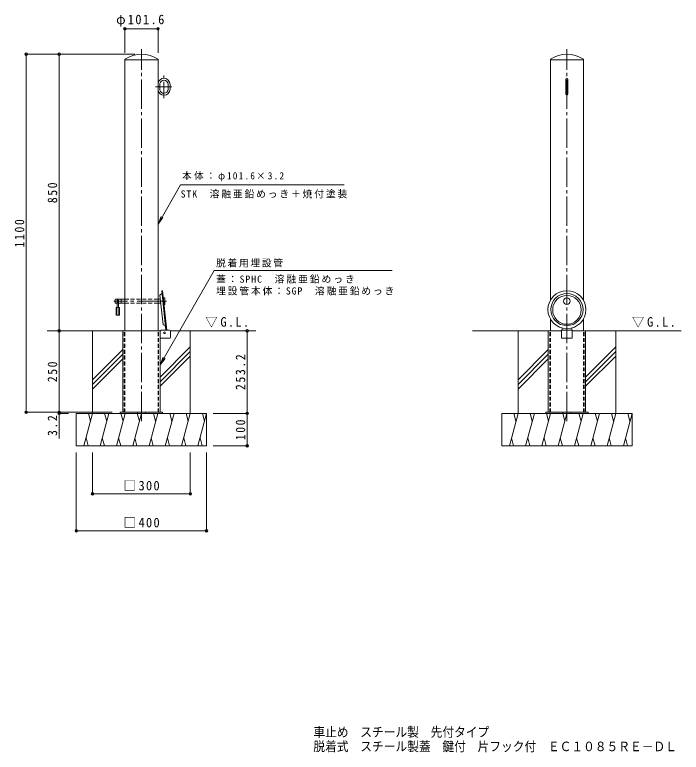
# Model space of a CAD drawing. Units: millimetres at full size, sheet at 1:10. Extents: x -1695 to 1828, y -1371 to 1082.
# Drawn here: x -1695 to 351, y -1371 to 895 of the extents above; entities that cross this region are included whole.
import ezdxf
from ezdxf.enums import TextEntityAlignment as Align

# ---------------------------------------------------------------- set-up
doc = ezdxf.new("R2010")
doc.units = ezdxf.units.MM
doc.header["$LTSCALE"] = 10
doc.header["$PDMODE"] = 32
doc.header["$PDSIZE"] = 8
for name, pattern in [('CHAIN1', [8, 5, -1, 1, -1]), ('CHAIN2', [12, 9, -1, 1, -1]), ('DASHED1', [1.8, 1.2, -0.6])]:
    doc.linetypes.add(name, pattern=pattern)
for name, color, linetype, lineweight in [('C-0', 7, 'CHAIN2', 9), ('C-1', 2, 'Continuous', 9), ('C-2', 3, 'Continuous', 9), ('C-3', 4, 'Continuous', 9), ('C-4', 7, 'Continuous', 9), ('C-5', 7, 'Continuous', 9), ('C-6', 6, 'Continuous', 5), ('C-A', 7, 'CHAIN1', 9)]:
    doc.layers.add(name, color=color, linetype=linetype, lineweight=lineweight)
doc.layers.add('F-5_F-5ﾚｲﾔ', color=2, linetype='Continuous')
doc.styles.add('ＭＳ ゴシック', font='')
doc.styles.get('ＭＳ ゴシック').set_extended_font_data('MS Gothic')

msp = doc.modelspace()

# ---------------------------------------------------------------- linework, layer by layer
at = {"layer": 'C-0'}
for p, q in [((-1306.34, -354.07), (-1306.34, 789.36)), ((0, -354.07), (0, 789.36)), ((-1229.6, 14.76), (-1391.6, 14.76))]:
    msp.add_line(p, q, dxfattribs=at)
at = {"layer": 'C-1', "color": 4}
for p, q in [((-1241.57, 47.08), (-1243.86, 46.84)), ((-1243.86, 46.84), (-1231.13, -74.22)), ((-1241.57, 47.08), (-1228.82, -74.22)), ((-1243.04, 39.08), (-1249.49, 33.48)), ((-15, -74.02), (-15, -67.33)), ((15, -74.02), (15, -67.33)), ((-1229.34, -69.27), (-1231.63, -69.51))]:
    msp.add_line(p, q, dxfattribs=at)
at = {"layer": 'C-1'}
for p, q in [((-1363.49, -326.52), (-1363.49, -76.52)), ((-1249.19, -326.52), (-1249.19, -76.52)), ((-1246.84, -76.52), (-1246.84, -74.22)), ((-1220.04, -74.22), (-1246.84, -74.22)), ((-1216.84, -96.05), (-1216.84, -77.42)), ((-16.3, -76.52), (-57.15, -76.52)), ((-57.15, -326.52), (-57.15, -76.52)), ((-16.3, -74.02), (-16.3, -99.02)), ((16.3, -76.52), (57.15, -76.52)), ((57.15, -326.52), (57.15, -76.52)), ((-1220.02, -99.22), (-1249.19, -99.22)), ((16.3, -99.02), (-16.3, -99.02)), ((-1371.34, -326.52), (-1371.34, -329.72)), ((-1241.34, -326.52), (-1371.34, -326.52)), ((-1318.84, -326.52), (-1318.84, -329.72)), ((-1293.84, -326.52), (-1293.84, -329.72)), ((-1241.34, -326.52), (-1241.34, -329.72)), ((-65, -326.52), (-65, -329.72)), ((65, -326.52), (-65, -326.52)), ((-12.5, -326.52), (-12.5, -329.72)), ((12.5, -326.52), (12.5, -329.72)), ((65, -326.52), (65, -329.72))]:
    msp.add_line(p, q, dxfattribs=at)
at = {"layer": 'C-1', "linetype": 'DASHED1'}
for p, q in [((-1358.99, -326.52), (-1358.99, -76.52)), ((-1253.69, -326.52), (-1253.69, -76.52)), ((-52.65, -326.52), (-52.65, -76.52)), ((52.65, -326.52), (52.65, -76.52))]:
    msp.add_line(p, q, dxfattribs=at)
at = {"layer": 'C-1', "color": 4}
msp.add_lwpolyline([(-1232.44, -61.75), (-1239.92, -57.61), (-1249.49, 33.48)], dxfattribs=at)
at = {"layer": 'C-1'}
for points in [[(-1363.49, -76.52), (-1249.19, -76.52), (-1246.84, -76.52)], [(-16.3, -74.02), (16.3, -74.02), (16.3, -99.02)]]:
    msp.add_lwpolyline(points, dxfattribs=at)
at = {"layer": 'C-1', "color": 4}
for centre, radius in [((0, 14.76), 10), ((-1235.84, -82.02), 2.75)]:
    msp.add_circle(centre, radius, dxfattribs=at)
at = {"layer": 'C-1'}
for centre, start, end in [((-1220.04, -77.42), 0, 90), ((-1220.04, -96.02), 270.47024, 359.52976)]:
    msp.add_arc(centre, 3.2, start, end, dxfattribs=at)
at = {"layer": 'C-1', "color": 4}
for centre, major_axis, ratio in [((0, -11.09), (58.5, 0), 0.994522), ((0, -11.09), (49.5, 0), 0.994522), ((0, -11.83), (0, 44.35), 0.986377)]:
    msp.add_ellipse(centre, major_axis=major_axis, ratio=ratio, dxfattribs=at)
at = {"layer": 'C-2'}
for p, q in [((-1357.14, 757.82), (-1357.14, -76.52)), ((-1357.14, 756.48), (-1255.54, 756.48)), ((-1255.54, 757.82), (-1255.54, -76.52)), ((-50.8, 757.82), (-50.8, 17.76)), ((-50.8, 756.48), (50.8, 756.48)), ((50.8, 757.82), (50.8, 17.76)), ((-1249.54, 673.98), (-1249.54, 683.82)), ((-1224.54, 666.16), (-1224.54, 680.79)), ((-1218.54, 666.16), (-1218.54, 680.79)), ((-2.84, 650.48), (-2.84, 696.48)), ((3.16, 650.48), (3.16, 696.48)), ((-1255.54, 673.98), (-1249.54, 673.98)), ((-1255.54, 672.98), (-1249.54, 672.98)), ((-1249.54, 672.98), (-1249.54, 663.13)), ((-1237.23, 653.48), (-1237.23, 653.49)), ((-50.8, -39.95), (-50.8, -76.52)), ((50.8, -39.95), (50.8, -76.52))]:
    msp.add_line(p, q, dxfattribs=at)
at = {"layer": 'C-2', "linetype": 'DASHED1'}
for p, q in [((-1357.14, -326.52), (-1357.14, -76.52)), ((-1255.54, -326.52), (-1255.54, -76.52)), ((-50.8, -326.52), (-50.8, -76.52)), ((50.8, -326.52), (50.8, -76.52))]:
    msp.add_line(p, q, dxfattribs=at)
at = {"layer": 'C-2'}
for centre, radius, start, end in [((-1306.34, 683.24), 90.24, 55.74055, 124.25945), ((0, 683.24), 90.24, 55.74055, 124.25945), ((-1237.23, 680.79), 18.68, 90, 168.64031), ((-1237.23, 680.79), 12.68, 90, 166.20197), ((-1237.23, 680.79), 18.68, 0, 90), ((-1237.23, 680.79), 12.68, 0, 90), ((0.16, 696.48), 3, 90, 180), ((0.16, 696.48), 3, 0, 90), ((-1237.23, 666.16), 18.68, 191.35969, 270), ((-1237.23, 666.16), 12.68, 193.79803, 270), ((-1237.23, 666.16), 12.68, 270, 0), ((-1237.23, 666.16), 18.68, 270, 0), ((0.16, 650.48), 3, 180, 270), ((0.16, 650.48), 3, 270, 0)]:
    msp.add_arc(centre, radius, start, end, dxfattribs=at)
at = {"layer": 'C-3'}
for p, q in [((-1236.1, 24.76), (-1239.22, 24.76)), ((-1234.6, 23.26), (-1234.6, 6.26)), ((-1386.6, 9.76), (-1386.6, 19.76)), ((-1385.6, 20.76), (-1357.14, 20.76)), ((-1385.6, 8.76), (-1381.35, 8.76)), ((-1357.14, 8.76), (-1376.85, 8.76)), ((-1368.6, 20.76), (-1368.6, 8.76)), ((-1255.54, 20.76), (-1248.15, 20.76)), ((-1255.54, 8.76), (-1246.89, 8.76)), ((-1236.1, 4.76), (-1237.12, 4.76))]:
    msp.add_line(p, q, dxfattribs=at)
at = {"layer": 'C-3', "color": 6, "linetype": 'CHAIN1', "lineweight": 5}
for p, q in [((-1376.22, 13.51), (-1382.06, 13.51)), ((-1379.1, 21.85), (-1379.1, 7.23))]:
    msp.add_line(p, q, dxfattribs=at)
at = {"layer": 'C-3', "color": 6, "lineweight": 5}
for p, q in [((-1381.35, 13.51), (-1381.35, -4.24)), ((-1376.85, 13.51), (-1376.85, -4.24)), ((-1384.1, -4.24), (-1384.1, -27.74)), ((-1374.1, -4.24), (-1384.1, -4.24)), ((-1381.85, -4.24), (-1381.85, -27.74)), ((-1376.35, -4.24), (-1376.35, -27.74)), ((-1374.1, -4.24), (-1374.1, -27.74)), ((-1374.1, -27.74), (-1384.1, -27.74))]:
    msp.add_line(p, q, dxfattribs=at)
at = {"layer": 'C-3', "linetype": 'DASHED1'}
for p, q in [((-1255.54, 20.76), (-1357.14, 20.76)), ((-1255.54, 8.76), (-1357.14, 8.76))]:
    msp.add_line(p, q, dxfattribs=at)
at = {"layer": 'C-3'}
for centre, radius, start, end in [((-1236.1, 23.26), 1.5, 0, 90), ((-1385.6, 19.76), 1, 90, 180), ((-1385.6, 9.76), 1, 180, 270), ((-1379.1, 14.76), 3.5, 310.00481, 229.99519), ((-1236.1, 6.26), 1.5, 270, 0)]:
    msp.add_arc(centre, radius, start, end, dxfattribs=at)
at = {"layer": 'C-3', "color": 6, "lineweight": 5}
msp.add_arc((-1379.1, 13.51), 2.25, 0, 180, dxfattribs=at)
at = {"layer": 'C-3', "color": 6, "linetype": 'DASHED1', "lineweight": 5}
msp.add_arc((-1379.1, 13.51), 2.25, 180, 0, dxfattribs=at)
at = {"layer": 'C-4'}
for p, q in [((-1357.14, 854.74), (-1357.14, 777.82)), ((-1357.14, 851.74), (-1255.54, 851.74)), ((-1255.54, 854.74), (-1255.54, 777.82)), ((-1662.96, 773.48), (-1326.34, 773.48)), ((-1659.96, 773.48), (-1659.96, -326.52)), ((-1558.77, 773.48), (-1558.77, -76.52)), ((-1558.77, -76.52), (-1558.77, -406.62)), ((-981.42, -76.52), (-981.42, -329.72)), ((-1662.96, -326.52), (-1396.34, -326.52)), ((-1561.77, -329.72), (-1530.88, -329.72)), ((-978.42, -329.72), (-1086.34, -329.72)), ((-981.42, -329.72), (-981.42, -429.72)), ((-978.42, -429.72), (-1086.34, -429.72)), ((-1506.34, -693.62), (-1506.34, -449.72)), ((-1456.34, -580.03), (-1456.34, -449.72)), ((-1156.34, -580.03), (-1156.34, -449.72)), ((-1106.34, -693.62), (-1106.34, -449.72)), ((-1456.34, -577.03), (-1156.34, -577.03)), ((-1506.34, -690.62), (-1106.34, -690.62))]:
    msp.add_line(p, q, dxfattribs=at)
for p in [(-1357.14, 851.74), (-1255.54, 851.74), (-1659.96, 773.48), (-1558.77, 773.48), (-1558.77, -76.52), (-981.42, -76.52), (-1659.96, -326.52), (-1558.77, -326.52), (-1558.77, -329.72), (-981.42, -329.72), (-981.42, -429.72), (-1456.34, -577.03), (-1156.34, -577.03), (-1506.34, -690.62), (-1106.34, -690.62)]:
    msp.add_point(p, dxfattribs=at)
at = {"layer": 'C-5'}
for p, q in [((-1186.08, 371.88), (-683.58, 371.88)), ((-1255.54, 251.57), (-1240.32, 271.4)), ((-1249.19, -180.67), (-1082.9, 108.95)), ((-536.12, 108.95), (-1082.9, 108.95)), ((-1249.19, -180.67), (-1239.68, -157.55)), ((-1249.19, -180.67), (-1234.02, -160.8))]:
    msp.add_line(p, q, dxfattribs=at)
msp.add_lwpolyline([(-1186.08, 371.88), (-1255.54, 251.57), (-1245.98, 274.67)], dxfattribs=at)
at = {"layer": 'C-6'}
for p, q in [((-1350.91, -76.52), (-1596.17, -76.52)), ((-1456.34, -329.72), (-1456.34, -76.52)), ((-1216.97, -76.52), (-955.32, -76.52)), ((-1156.34, -329.72), (-1156.34, -76.52)), ((-289.83, -76.52), (-57.15, -76.52)), ((-150, -329.72), (-150, -76.52)), ((351.02, -76.52), (57.15, -76.52)), ((150, -329.72), (150, -76.52)), ((-1363.49, -133.87), (-1456.34, -226.72)), ((-1156.34, -125.6), (-1249.19, -218.45)), ((-57.15, -133.87), (-150, -226.72)), ((150, -125.6), (57.15, -218.45)), ((-1363.49, -148.01), (-1456.34, -240.86)), ((-1156.34, -139.74), (-1249.19, -232.59)), ((-1156.34, -153.88), (-1249.19, -246.73)), ((-57.15, -148.01), (-150, -240.86)), ((150, -139.74), (57.15, -232.59)), ((150, -153.88), (57.15, -246.73)), ((-1363.49, -162.15), (-1456.34, -255)), ((-57.15, -162.15), (-150, -255)), ((-1506.34, -329.72), (-1106.34, -329.72)), ((-1506.34, -429.72), (-1506.34, -329.72)), ((-1456.34, -329.72), (-1483.14, -429.72)), ((-1469.39, -329.72), (-1462.87, -354.07)), ((-1406.34, -329.72), (-1433.14, -429.72)), ((-1419.39, -329.72), (-1412.87, -354.07)), ((-1356.34, -329.72), (-1383.14, -429.72)), ((-1369.39, -329.72), (-1362.87, -354.07)), ((-1306.34, -329.72), (-1333.14, -429.72)), ((-1319.39, -329.72), (-1312.87, -354.07)), ((-1256.34, -329.72), (-1283.14, -429.72)), ((-1269.39, -329.72), (-1262.87, -354.07)), ((-1206.34, -329.72), (-1233.14, -429.72)), ((-1219.39, -329.72), (-1212.87, -354.07)), ((-1156.34, -329.72), (-1183.14, -429.72)), ((-1169.39, -329.72), (-1162.87, -354.07)), ((-1106.34, -329.72), (-1133.14, -429.72)), ((-1119.39, -329.72), (-1112.87, -354.07)), ((-1106.34, -429.72), (-1106.34, -329.72)), ((-200, -329.72), (200, -329.72)), ((-200, -429.72), (-200, -329.72)), ((-150, -329.72), (-176.79, -429.72)), ((-163.05, -329.72), (-156.52, -354.07)), ((-100, -329.72), (-126.79, -429.72)), ((-113.05, -329.72), (-106.52, -354.07)), ((-50, -329.72), (-76.79, -429.72)), ((-63.05, -329.72), (-56.52, -354.07)), ((0, -329.72), (-26.79, -429.72)), ((-13.05, -329.72), (-6.52, -354.07)), ((50, -329.72), (23.21, -429.72)), ((36.95, -329.72), (43.48, -354.07)), ((100, -329.72), (73.21, -429.72)), ((86.95, -329.72), (93.48, -354.07)), ((150, -329.72), (123.21, -429.72)), ((136.95, -329.72), (143.48, -354.07)), ((200, -329.72), (173.21, -429.72)), ((186.95, -329.72), (193.48, -354.07)), ((200, -429.72), (200, -329.72)), ((-1470.09, -429.72), (-1476.61, -405.37)), ((-1420.09, -429.72), (-1426.61, -405.37)), ((-1370.09, -429.72), (-1376.61, -405.37)), ((-1320.09, -429.72), (-1326.61, -405.37)), ((-1270.09, -429.72), (-1276.61, -405.37)), ((-1220.09, -429.72), (-1226.61, -405.37)), ((-1170.09, -429.72), (-1176.61, -405.37)), ((-1120.09, -429.72), (-1126.61, -405.37)), ((-163.75, -429.72), (-170.27, -405.37)), ((-113.75, -429.72), (-120.27, -405.37)), ((-63.75, -429.72), (-70.27, -405.37)), ((-13.75, -429.72), (-20.27, -405.37)), ((36.25, -429.72), (29.73, -405.37)), ((86.25, -429.72), (79.73, -405.37)), ((136.25, -429.72), (129.73, -405.37)), ((186.25, -429.72), (179.73, -405.37)), ((-1506.34, -429.72), (-1106.34, -429.72)), ((-200, -429.72), (200, -429.72))]:
    msp.add_line(p, q, dxfattribs=at)
at = {"layer": 'C-A'}
for p, q in [((-1237.23, 638.96), (-1237.23, 708)), ((-1263.41, 673.48), (-1212.1, 673.48))]:
    msp.add_line(p, q, dxfattribs=at)

# ---------------------------------------------------------------- texts
at = {"layer": 'C-4', "color": 2, "char_height": 29.33, "attachment_point": 7, "style": 'ＭＳ ゴシック'}
for s, insert in [('\\T1.23;\\W0.95;φ101.6', (-1383.84, 857.74)), ('\\T1.21;\\W0.95;□300', (-1361.34, -567.03)), ('\\T1.21;\\W0.95;□400', (-1361.34, -680.62))]:
    msp.add_mtext(s, dxfattribs=dict(at, insert=insert))
at = {"layer": 'C-4', "color": 2, "char_height": 29.33, "attachment_point": 7, "rotation": 90, "style": 'ＭＳ ゴシック'}
for s, insert in [('\\T1.27;\\W0.9;850', (-1564.77, 315.98)), ('\\T1.28;\\W0.9;1100', (-1665.96, 179.73)), ('\\T1.28;\\W0.9;253.2', (-987.42, -258.12)), ('\\T1.27;\\W0.9;250', (-1564.77, -234.02)), ('\\T1.27;\\W0.9;3.2', (-1564.77, -399.18)), ('\\T1.27;\\W0.9;100', (-987.42, -412.22))]:
    msp.add_mtext(s, dxfattribs=dict(at, insert=insert))
at = {"layer": 'C-5', "char_height": 21.99, "attachment_point": 7, "style": 'ＭＳ ゴシック'}
for s, insert in [('\\T1.26;\\W0.95;本体：φ101.6×3.2', (-1181.6, 383.1)), ('\\T1.19;STK\u3000溶融亜鉛めっき＋焼付塗装', (-1186.08, 330.58)), ('\\T1.17;脱着用埋設管', (-1077.19, 118.35)), ('\\T1.2;蓋：SPHC\u3000溶融亜鉛めっき', (-1077.19, 69.05)), ('\\T1.19;埋設管本体：SGP\u3000溶融亜鉛めっき', (-1077.19, 32.73))]:
    msp.add_mtext(s, dxfattribs=dict(at, insert=insert))
at = {"layer": 'C-5', "color": 2, "char_height": 29.33, "attachment_point": 7, "style": 'ＭＳ ゴシック'}
for insert in [(-1110.47, -66.15), (199.63, -66.15)]:
    msp.add_mtext('\\T1.22;\\W0.95;▽G.L.', dxfattribs=dict(at, insert=insert))
at = {"layer": 'F-5_F-5ﾚｲﾔ', "style": 'ＭＳ ゴシック', "width": 0.9}
for s, p in [('車止め\u3000スチール製\u3000先付タイプ', (-778.5, -1332)), ('脱着式\u3000スチール製蓋\u3000鍵付\u3000片フック付\u3000ＥＣ１０８５ＲＥ－ＤＬ', (-778.5, -1376.28))]:
    msp.add_text(s, height=29.33, dxfattribs=at).set_placement(p, align=Align.BOTTOM_LEFT)

doc.saveas('drawing.dxf')
